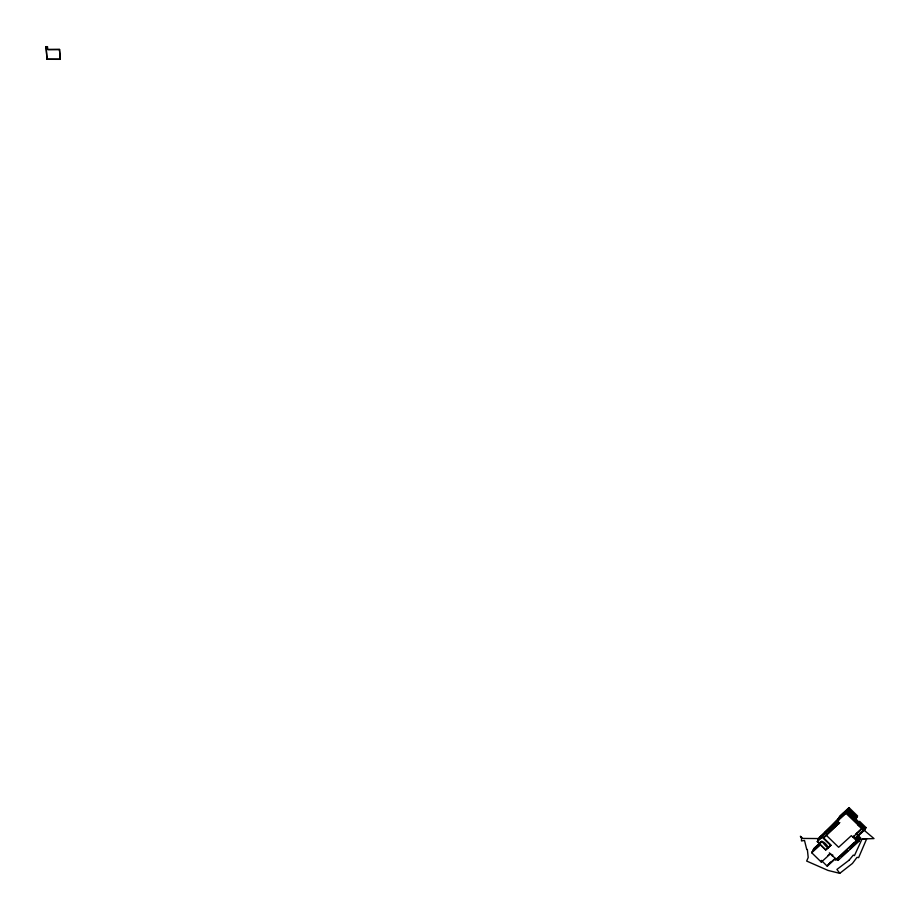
<?xml version="1.0" encoding="UTF-8"?>
<svg xmlns="http://www.w3.org/2000/svg" width="920" height="920" viewBox="0 0 920 920"><rect width="100%" height="100%" fill="white"/><g stroke="black" fill="none" stroke-linecap="round" stroke-linejoin="round"><path stroke-width="1.38" d="M857.762 824.837L874 838.591L862.074 838.948L854.45 855.6L853.3 855.094L849.056 860.269M59.501 49.484L60.26 59.328L47.035 59.305L46.046 46.655L47.518 46.667L47.702 49.542L59.501 49.484L47.702 49.542M47.035 59.305L46.046 46.655M821.894 841.351C836.061 859.36 822.997 834.509 819.352 843.686L817.259 841.512L825.803 849.838L830.886 845.192L821.387 835.935L830.852 845.273M857.279 839.741L835.843 859.935L835.82 858.946L830.472 853.748L821.318 862.12L811.716 852.748L814.062 848.263L821.939 841.271M819.731 838.833L820.364 837.625M822.905 835.303L822.273 836.498L837.579 822.468M822.307 836.947L817.224 841.605M824.492 832.68L839.925 817.983M823.308 838.12L839.661 822.583L823.308 838.12L830.783 845.399L825.7 850.045L820.352 844.847L811.716 852.748M826.942 834.21L826.356 835.325L838.637 847.285L851.356 835.67L856.692 840.869M835.268 822.825L835.866 821.709M839.074 823.699L836.935 821.617L839.88 816.017L849.033 807.645L857.578 815.971L855.807 819.329M837.303 820.962L837.89 819.846M840.661 817.627L841.248 816.511M845.319 812.785L845.917 811.67M849.033 807.645L846.089 813.245L836.935 821.617M821.318 862.12L821.905 860.994M829.334 852.863L832.186 855.634M821.272 860.372L827.252 866.192L830.461 862.097M835.303 859.406L835.9 858.291L827.252 866.192M835.843 859.935L854.151 842.605M836.602 858.981L838.028 860.372L838.614 859.245M846.837 851.149L847.423 850.034M852.955 837.223L862.695 827.735L855.577 834.244M859.406 834.187L858.82 835.314L856.796 833.347M862.109 828.851L845.698 813.084L843.72 812.9L819.007 838.568L802.918 838.43L800.365 836.245L801.55 838.327L801.469 840.949L804.505 840.454L806.748 849.494L807.369 849.516L808.208 857.486L806.668 861.062L828.057 870.435L839.764 873.333L852.437 863.443L857.003 857.336L858.624 857.635L866.651 838.89L862.074 838.948M863.477 830.472L864.064 829.345M855.68 838.189L864.834 829.817L866.007 827.574L859.602 821.33L859.015 822.457L855.922 819.122M838.028 860.372L858.877 841.305L860.648 837.947L858.245 835.601M839.293 817.132L848.447 808.76L856.991 817.086M838.706 818.259L847.86 809.887L856.394 818.213M838.108 819.375L847.262 811.003L865.421 828.69L858.325 835.176M837.522 820.502L846.676 812.13L864.834 829.817M838.269 820.088L819.501 837.246L817.742 840.604L821.468 837.2M818.915 838.361L838.73 820.249M818.328 839.488L838.166 821.353M813.475 849.39L820.203 843.237M812.889 850.505L820.571 843.479M812.303 851.632L819.984 844.606M828.011 855.416L830.047 853.553M832.14 855.715L832.83 855.059M859.498 833.52L861.258 831.91M862.005 831.231L866.007 827.574M827.839 865.076L834.567 858.923M843.973 853.771L847.55 850.505M851.92 846.503L860.062 839.063L856.853 835.946M841.742 856.394L847.998 850.666M850.091 848.769L859.464 840.19L856.267 837.062M849.068 860.223L836.935 869.446L839.764 873.344M47.069 59.213L60.306 59.248M853.541 836.107L858.877 841.305M59.466 49.565L60.26 59.328M819.961 837.418L820.778 838.35L819.961 837.418"/></g></svg>
